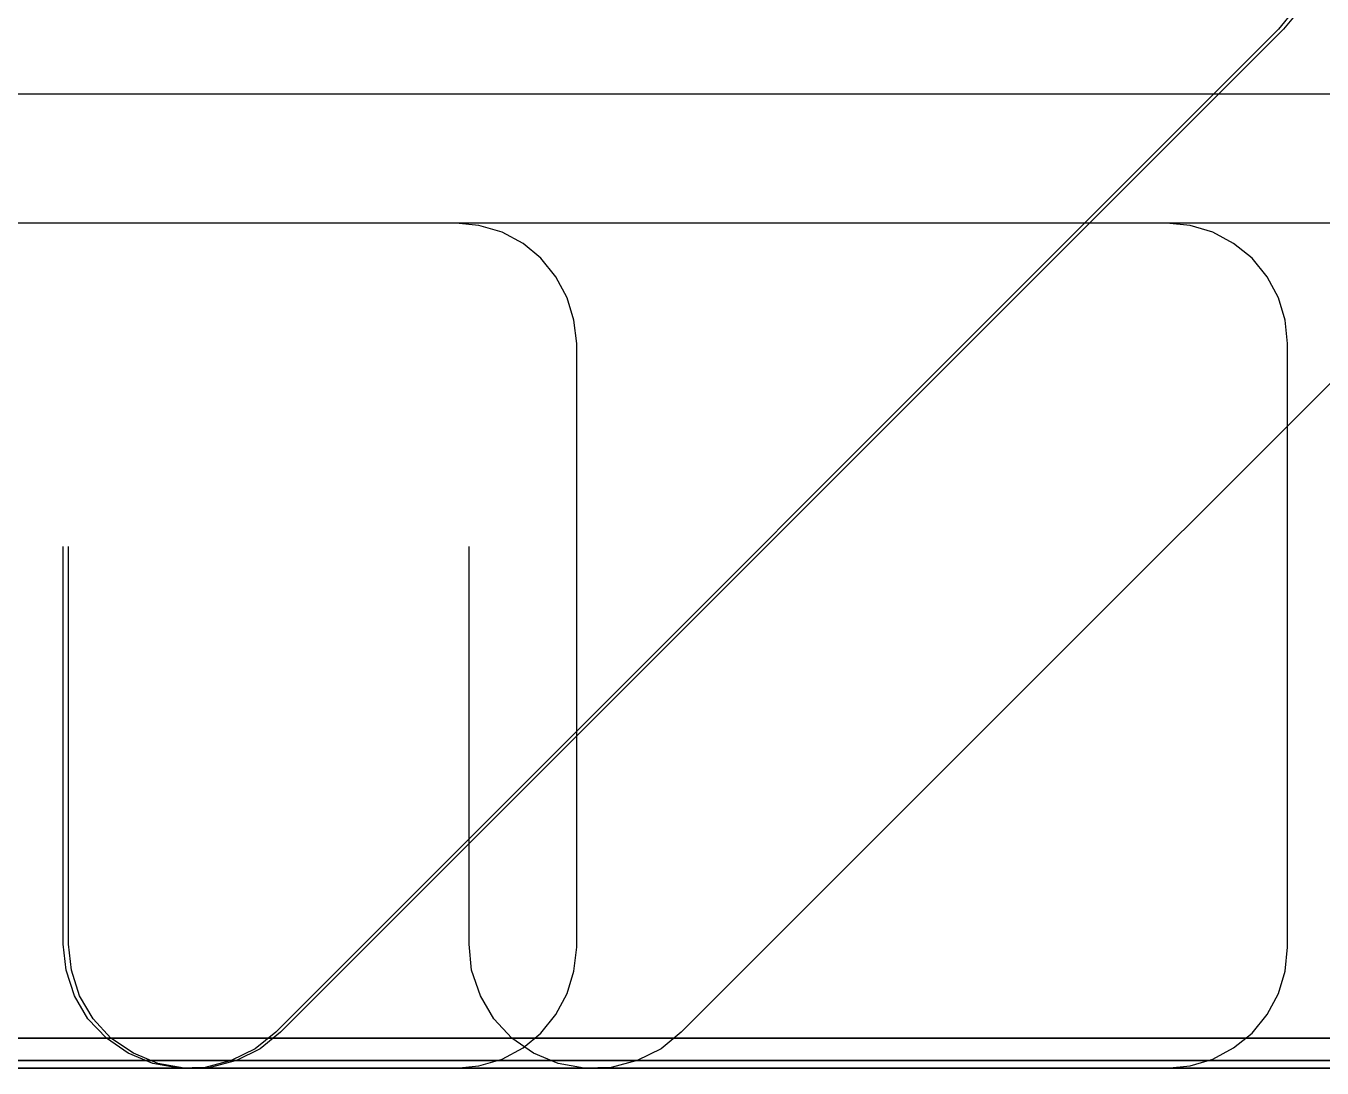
# Model space of a CAD drawing. Header units: metres. Extents: x 4 to 1180, y 34 to 392.
# Drawn here: x 919 to 1092.7, y 34 to 173.6 of the extents above; entities that cross this region are included whole.
import ezdxf

# ---------------------------------------------------------------- set-up
doc = ezdxf.new("R2010")
doc.units = ezdxf.units.M
for name, color, linetype in [('RBAR-T10-L', 2, 'Continuous'), ('RBAR-T16-I', 4, 'Continuous'), ('RBAR-T16-I1', 4, 'Continuous'), ('RBAR-T8-B', 1, 'Continuous'), ('RBAR-T8-B1', 1, 'Continuous'), ('RBAR-T8-D', 1, 'Continuous'), ('RBAR-T8-E', 1, 'Continuous')]:
    doc.layers.add(name, color=color, linetype=linetype)

msp = doc.modelspace()

# ---------------------------------------------------------------- linework, layer by layer
at = {"layer": 'RBAR-T10-L'}
for points in [[(946.3, 35, 268.5), (1160.1, 35, 268.5), (1164, 35, 268.1), (1167.7, 35, 266.9), (1171.2, 35, 265.1), (1174.2, 35, 262.6), (1176.6, 35, 259.6), (1178.5, 35, 256.2), (1179.6, 35, 252.5), (1180, 35, 248.6), (1180, 35, 19.9), (1179.6, 35, 16), (1178.5, 35, 12.3), (1176.6, 35, 8.8), (1174.2, 35, 5.8), (1171.2, 35, 3.4), (1167.7, 35, 1.5), (1164, 35, 0.4), (1160.1, 35, 0), (573.5, 35, 0)], [(573.5, 35, 248.6), (1035.8, 35, 248.6)], [(946.3, 35, 268.5), (1160.1, 35, 268.5), (1164, 35, 268.1), (1167.7, 35, 266.9), (1171.2, 35, 265.1), (1174.2, 35, 262.6), (1176.6, 35, 259.6), (1178.5, 35, 256.2), (1179.6, 35, 252.5), (1180, 35, 248.6), (1180, 35, 19.9), (1179.6, 35, 16), (1178.5, 35, 12.3), (1176.6, 35, 8.8), (1174.2, 35, 5.8), (1171.2, 35, 3.4), (1167.7, 35, 1.5), (1164, 35, 0.4), (1160.1, 35, 0), (573.5, 35, 0)], [(573.5, 35, 248.6), (1035.8, 35, 248.6)]]:
    msp.add_polyline3d(points, dxfattribs=at)
at = {"layer": 'RBAR-T16-I'}
for points in [[(383.6, 38, 0), (1147.8, 38, 0), (1154.1, 38, 0.6), (1160.1, 38, 2.4), (1165.7, 38, 5.4), (1170.6, 38, 9.4), (1174.6, 38, 14.3), (1177.6, 38, 19.9), (1179.4, 38, 25.9), (1180, 38, 32.2), (1180, 38, 152.8), (1179.4, 38, 159.1), (1177.6, 38, 165.2), (1174.6, 38, 170.7), (1170.6, 38, 175.6), (1165.7, 38, 179.6), (1160.1, 38, 182.6), (1154.1, 38, 184.4), (1147.8, 38, 185), (383.6, 38, 185)], [(383.6, 38, 0), (1147.8, 38, 0), (1154.1, 38, 0.6), (1160.1, 38, 2.4), (1165.7, 38, 5.4), (1170.6, 38, 9.4), (1174.6, 38, 14.3), (1177.6, 38, 19.9), (1179.4, 38, 25.9), (1180, 38, 32.2), (1180, 38, 152.8), (1179.4, 38, 159.1), (1177.6, 38, 165.2), (1174.6, 38, 170.7), (1170.6, 38, 175.6), (1165.7, 38, 179.6), (1160.1, 38, 182.6), (1154.1, 38, 184.4), (1147.8, 38, 185), (383.6, 38, 185)], [(383.6, 38, 80.2), (1147.8, 38, 80.2), (1154.1, 38, 80.8), (1160.1, 38, 82.7), (1165.7, 38, 85.6), (1170.6, 38, 89.6), (1174.6, 38, 94.5), (1177.6, 38, 100.1), (1179.4, 38, 106.1), (1180, 38, 112.4), (1180, 38, 233.1), (1179.4, 38, 239.3), (1177.6, 38, 245.4), (1174.6, 38, 250.9), (1170.6, 38, 255.8), (1165.7, 38, 259.8), (1160.1, 38, 262.8), (1154.1, 38, 264.6), (1147.8, 38, 265.2), (383.6, 38, 265.2)]]:
    msp.add_polyline3d(points, dxfattribs=at)
at = {"layer": 'RBAR-T16-I1'}
msp.add_polyline3d([(388.2, 38, 0), (1148, 38, 0), (1154.2, 38.6, 0), (1160.2, 40.4, 0), (1165.8, 43.4, 0), (1170.6, 47.4, 0), (1174.6, 52.2, 0), (1177.6, 57.8, 0), (1179.4, 63.8, 0), (1180, 70, 0), (1180, 299.9, 0), (1179.4, 306.2, 0), (1177.6, 312.2, 0), (1174.6, 317.7, 0), (1170.6, 322.6, 0), (1165.8, 326.5, 0), (1160.2, 329.5, 0), (1154.2, 331.3, 0), (1148, 331.9, 0), (388.2, 331.9, 0)], dxfattribs=at)
msp.add_polyline3d([(388.2, 38, 0), (1148, 38, 0), (1154.2, 38.6, 0), (1160.2, 40.4, 0), (1165.8, 43.4, 0), (1170.6, 47.4, 0), (1174.6, 52.2, 0), (1177.6, 57.8, 0), (1179.4, 63.8, 0), (1180, 70, 0), (1180, 299.9, 0), (1179.4, 306.2, 0), (1177.6, 312.2, 0), (1174.6, 317.7, 0), (1170.6, 322.6, 0), (1165.8, 326.5, 0), (1160.2, 329.5, 0), (1154.2, 331.3, 0), (1148, 331.9, 0), (388.2, 331.9, 0)], dxfattribs=at)
at = {"layer": 'RBAR-T8-B'}
for points in [[(592.4, 34, 0), (976.6, 34, 0), (979.7, 34.3, 0), (982.8, 35.2, 0), (985.6, 36.7, 0), (988, 38.7, 0), (990, 41.2, 0), (991.5, 44, 0), (992.4, 47, 0), (992.8, 50.2, 0), (992.8, 131.1, 0), (992.4, 134.2, 0), (991.5, 137.2, 0), (990, 140, 0), (988, 142.5, 0), (985.6, 144.5, 0), (982.8, 146, 0), (979.7, 146.9, 0), (976.6, 147.2, 0), (592.4, 147.2, 0)], [(687.6, 34, 0), (1071.8, 34, 0), (1075, 34.3, 0), (1078, 35.2, 0), (1080.8, 36.7, 0), (1083.3, 38.7, 0), (1085.3, 41.2, 0), (1086.8, 44, 0), (1087.7, 47, 0), (1088, 50.2, 0), (1088, 131.1, 0), (1087.7, 134.2, 0), (1086.8, 137.2, 0), (1085.3, 140, 0), (1083.3, 142.5, 0), (1080.8, 144.5, 0), (1078, 146, 0), (1075, 146.9, 0), (1071.8, 147.2, 0), (687.6, 147.2, 0)], [(745.6, 34, 0), (1129.8, 34, 0), (1133, 34.3, 0), (1136, 35.2, 0), (1138.8, 36.7, 0), (1141.3, 38.7, 0), (1143.3, 41.2, 0), (1144.8, 44, 0), (1145.7, 47, 0), (1146, 50.2, 0), (1146, 131.1, 0), (1145.7, 134.2, 0), (1144.8, 137.2, 0), (1143.3, 140, 0), (1141.3, 142.5, 0), (1138.8, 144.5, 0), (1136, 146, 0), (1133, 146.9, 0), (1129.8, 147.2, 0), (745.6, 147.2, 0)], [(745.6, 34, 0), (1129.8, 34, 0), (1133, 34.3, 0), (1136, 35.2, 0), (1138.8, 36.7, 0), (1141.3, 38.7, 0), (1143.3, 41.2, 0), (1144.8, 44, 0), (1145.7, 47, 0), (1146, 50.2, 0), (1146, 131.1, 0), (1145.7, 134.2, 0), (1144.8, 137.2, 0), (1143.3, 140, 0), (1141.3, 142.5, 0), (1138.8, 144.5, 0), (1136, 146, 0), (1133, 146.9, 0), (1129.8, 147.2, 0), (745.6, 147.2, 0)], [(745.6, 34, 0), (1129.8, 34, 0), (1133, 34.3, 0), (1136, 35.2, 0), (1138.8, 36.7, 0), (1141.3, 38.7, 0), (1143.3, 41.2, 0), (1144.8, 44, 0), (1145.7, 47, 0), (1146, 50.2, 0), (1146, 131.1, 0), (1145.7, 134.2, 0), (1144.8, 137.2, 0), (1143.3, 140, 0), (1141.3, 142.5, 0), (1138.8, 144.5, 0), (1136, 146, 0), (1133, 146.9, 0), (1129.8, 147.2, 0), (745.6, 147.2, 0)], [(745.6, 34, 0), (1129.8, 34, 0), (1133, 34.3, 0), (1136, 35.2, 0), (1138.8, 36.7, 0), (1141.3, 38.7, 0), (1143.3, 41.2, 0), (1144.8, 44, 0), (1145.7, 47, 0), (1146, 50.2, 0), (1146, 131.1, 0), (1145.7, 134.2, 0), (1144.8, 137.2, 0), (1143.3, 140, 0), (1141.3, 142.5, 0), (1138.8, 144.5, 0), (1136, 146, 0), (1133, 146.9, 0), (1129.8, 147.2, 0), (745.6, 147.2, 0)], [(745.6, 34, 0), (1129.8, 34, 0), (1133, 34.3, 0), (1136, 35.2, 0), (1138.8, 36.7, 0), (1141.3, 38.7, 0), (1143.3, 41.2, 0), (1144.8, 44, 0), (1145.7, 47, 0), (1146, 50.2, 0), (1146, 131.1, 0), (1145.7, 134.2, 0), (1144.8, 137.2, 0), (1143.3, 140, 0), (1141.3, 142.5, 0), (1138.8, 144.5, 0), (1136, 146, 0), (1133, 146.9, 0), (1129.8, 147.2, 0), (745.6, 147.2, 0)]]:
    msp.add_polyline3d(points, dxfattribs=at)
at = {"layer": 'RBAR-T8-B1'}
msp.add_polyline3d([(754.4, 34, 0), (1130.2, 34, 0), (1133.3, 34.3, 0), (1136.2, 35.2, 0), (1139, 36.7, 0), (1141.4, 38.6, 0), (1143.3, 41, 0), (1144.8, 43.8, 0), (1145.7, 46.7, 0), (1146, 49.8, 0), (1146, 148.7, 0), (1145.7, 151.8, 0), (1144.8, 154.8, 0), (1143.3, 157.5, 0), (1141.4, 159.9, 0), (1139, 161.9, 0), (1136.2, 163.3, 0), (1133.3, 164.2, 0), (1130.2, 164.5, 0), (754.4, 164.5, 0)], dxfattribs=at)
msp.add_polyline3d([(754.4, 34, 0), (1130.2, 34, 0), (1133.3, 34.3, 0), (1136.2, 35.2, 0), (1139, 36.7, 0), (1141.4, 38.6, 0), (1143.3, 41, 0), (1144.8, 43.8, 0), (1145.7, 46.7, 0), (1146, 49.8, 0), (1146, 148.7, 0), (1145.7, 151.8, 0), (1144.8, 154.8, 0), (1143.3, 157.5, 0), (1141.4, 159.9, 0), (1139, 161.9, 0), (1136.2, 163.3, 0), (1133.3, 164.2, 0), (1130.2, 164.5, 0), (754.4, 164.5, 0)], dxfattribs=at)
msp.add_polyline3d([(754.4, 34, 0), (1130.2, 34, 0), (1133.3, 34.3, 0), (1136.2, 35.2, 0), (1139, 36.7, 0), (1141.4, 38.6, 0), (1143.3, 41, 0), (1144.8, 43.8, 0), (1145.7, 46.7, 0), (1146, 49.8, 0), (1146, 148.7, 0), (1145.7, 151.8, 0), (1144.8, 154.8, 0), (1143.3, 157.5, 0), (1141.4, 159.9, 0), (1139, 161.9, 0), (1136.2, 163.3, 0), (1133.3, 164.2, 0), (1130.2, 164.5, 0), (754.4, 164.5, 0)], dxfattribs=at)
msp.add_polyline3d([(754.4, 34, 0), (1130.2, 34, 0), (1133.3, 34.3, 0), (1136.2, 35.2, 0), (1139, 36.7, 0), (1141.4, 38.6, 0), (1143.3, 41, 0), (1144.8, 43.8, 0), (1145.7, 46.7, 0), (1146, 49.8, 0), (1146, 148.7, 0), (1145.7, 151.8, 0), (1144.8, 154.8, 0), (1143.3, 157.5, 0), (1141.4, 159.9, 0), (1139, 161.9, 0), (1136.2, 163.3, 0), (1133.3, 164.2, 0), (1130.2, 164.5, 0), (754.4, 164.5, 0)], dxfattribs=at)
msp.add_polyline3d([(754.4, 34, 0), (1130.2, 34, 0), (1133.3, 34.3, 0), (1136.2, 35.2, 0), (1139, 36.7, 0), (1141.4, 38.6, 0), (1143.3, 41, 0), (1144.8, 43.8, 0), (1145.7, 46.7, 0), (1146, 49.8, 0), (1146, 148.7, 0), (1145.7, 151.8, 0), (1144.8, 154.8, 0), (1143.3, 157.5, 0), (1141.4, 159.9, 0), (1139, 161.9, 0), (1136.2, 163.3, 0), (1133.3, 164.2, 0), (1130.2, 164.5, 0), (754.4, 164.5, 0)], dxfattribs=at)
msp.add_polyline3d([(754.4, 34, 0), (1130.2, 34, 0), (1133.3, 34.3, 0), (1136.2, 35.2, 0), (1139, 36.7, 0), (1141.4, 38.6, 0), (1143.3, 41, 0), (1144.8, 43.8, 0), (1145.7, 46.7, 0), (1146, 49.8, 0), (1146, 148.7, 0), (1145.7, 151.8, 0), (1144.8, 154.8, 0), (1143.3, 157.5, 0), (1141.4, 159.9, 0), (1139, 161.9, 0), (1136.2, 163.3, 0), (1133.3, 164.2, 0), (1130.2, 164.5, 0), (754.4, 164.5, 0)], dxfattribs=at)
msp.add_polyline3d([(754.4, 34, 0), (1130.2, 34, 0), (1133.3, 34.3, 0), (1136.2, 35.2, 0), (1139, 36.7, 0), (1141.4, 38.6, 0), (1143.3, 41, 0), (1144.8, 43.8, 0), (1145.7, 46.7, 0), (1146, 49.8, 0), (1146, 148.7, 0), (1145.7, 151.8, 0), (1144.8, 154.8, 0), (1143.3, 157.5, 0), (1141.4, 159.9, 0), (1139, 161.9, 0), (1136.2, 163.3, 0), (1133.3, 164.2, 0), (1130.2, 164.5, 0), (754.4, 164.5, 0)], dxfattribs=at)
msp.add_polyline3d([(754.4, 34, 0), (1130.2, 34, 0), (1133.3, 34.3, 0), (1136.2, 35.2, 0), (1139, 36.7, 0), (1141.4, 38.6, 0), (1143.3, 41, 0), (1144.8, 43.8, 0), (1145.7, 46.7, 0), (1146, 49.8, 0), (1146, 148.7, 0), (1145.7, 151.8, 0), (1144.8, 154.8, 0), (1143.3, 157.5, 0), (1141.4, 159.9, 0), (1139, 161.9, 0), (1136.2, 163.3, 0), (1133.3, 164.2, 0), (1130.2, 164.5, 0), (754.4, 164.5, 0)], dxfattribs=at)
msp.add_polyline3d([(754.4, 34, 0), (1130.2, 34, 0), (1133.3, 34.3, 0), (1136.2, 35.2, 0), (1139, 36.7, 0), (1141.4, 38.6, 0), (1143.3, 41, 0), (1144.8, 43.8, 0), (1145.7, 46.7, 0), (1146, 49.8, 0), (1146, 148.7, 0), (1145.7, 151.8, 0), (1144.8, 154.8, 0), (1143.3, 157.5, 0), (1141.4, 159.9, 0), (1139, 161.9, 0), (1136.2, 163.3, 0), (1133.3, 164.2, 0), (1130.2, 164.5, 0), (754.4, 164.5, 0)], dxfattribs=at)
msp.add_polyline3d([(754.4, 34, 0), (1130.2, 34, 0), (1133.3, 34.3, 0), (1136.2, 35.2, 0), (1139, 36.7, 0), (1141.4, 38.6, 0), (1143.3, 41, 0), (1144.8, 43.8, 0), (1145.7, 46.7, 0), (1146, 49.8, 0), (1146, 148.7, 0), (1145.7, 151.8, 0), (1144.8, 154.8, 0), (1143.3, 157.5, 0), (1141.4, 159.9, 0), (1139, 161.9, 0), (1136.2, 163.3, 0), (1133.3, 164.2, 0), (1130.2, 164.5, 0), (754.4, 164.5, 0)], dxfattribs=at)
msp.add_polyline3d([(754.4, 34, 0), (1130.2, 34, 0), (1133.3, 34.3, 0), (1136.2, 35.2, 0), (1139, 36.7, 0), (1141.4, 38.6, 0), (1143.3, 41, 0), (1144.8, 43.8, 0), (1145.7, 46.7, 0), (1146, 49.8, 0), (1146, 148.7, 0), (1145.7, 151.8, 0), (1144.8, 154.8, 0), (1143.3, 157.5, 0), (1141.4, 159.9, 0), (1139, 161.9, 0), (1136.2, 163.3, 0), (1133.3, 164.2, 0), (1130.2, 164.5, 0), (754.4, 164.5, 0)], dxfattribs=at)
msp.add_polyline3d([(754.4, 34, 0), (1130.2, 34, 0), (1133.3, 34.3, 0), (1136.2, 35.2, 0), (1139, 36.7, 0), (1141.4, 38.6, 0), (1143.3, 41, 0), (1144.8, 43.8, 0), (1145.7, 46.7, 0), (1146, 49.8, 0), (1146, 148.7, 0), (1145.7, 151.8, 0), (1144.8, 154.8, 0), (1143.3, 157.5, 0), (1141.4, 159.9, 0), (1139, 161.9, 0), (1136.2, 163.3, 0), (1133.3, 164.2, 0), (1130.2, 164.5, 0), (754.4, 164.5, 0)], dxfattribs=at)
msp.add_polyline3d([(754.4, 34, 0), (1130.2, 34, 0), (1133.3, 34.3, 0), (1136.2, 35.2, 0), (1139, 36.7, 0), (1141.4, 38.6, 0), (1143.3, 41, 0), (1144.8, 43.8, 0), (1145.7, 46.7, 0), (1146, 49.8, 0), (1146, 148.7, 0), (1145.7, 151.8, 0), (1144.8, 154.8, 0), (1143.3, 157.5, 0), (1141.4, 159.9, 0), (1139, 161.9, 0), (1136.2, 163.3, 0), (1133.3, 164.2, 0), (1130.2, 164.5, 0), (754.4, 164.5, 0)], dxfattribs=at)
msp.add_polyline3d([(754.4, 34, 0), (1130.2, 34, 0), (1133.3, 34.3, 0), (1136.2, 35.2, 0), (1139, 36.7, 0), (1141.4, 38.6, 0), (1143.3, 41, 0), (1144.8, 43.8, 0), (1145.7, 46.7, 0), (1146, 49.8, 0), (1146, 148.7, 0), (1145.7, 151.8, 0), (1144.8, 154.8, 0), (1143.3, 157.5, 0), (1141.4, 159.9, 0), (1139, 161.9, 0), (1136.2, 163.3, 0), (1133.3, 164.2, 0), (1130.2, 164.5, 0), (754.4, 164.5, 0)], dxfattribs=at)
msp.add_polyline3d([(754.4, 34, 0), (1130.2, 34, 0), (1133.3, 34.3, 0), (1136.2, 35.2, 0), (1139, 36.7, 0), (1141.4, 38.6, 0), (1143.3, 41, 0), (1144.8, 43.8, 0), (1145.7, 46.7, 0), (1146, 49.8, 0), (1146, 148.7, 0), (1145.7, 151.8, 0), (1144.8, 154.8, 0), (1143.3, 157.5, 0), (1141.4, 159.9, 0), (1139, 161.9, 0), (1136.2, 163.3, 0), (1133.3, 164.2, 0), (1130.2, 164.5, 0), (754.4, 164.5, 0)], dxfattribs=at)
msp.add_polyline3d([(754.4, 34, 0), (1130.2, 34, 0), (1133.3, 34.3, 0), (1136.2, 35.2, 0), (1139, 36.7, 0), (1141.4, 38.6, 0), (1143.3, 41, 0), (1144.8, 43.8, 0), (1145.7, 46.7, 0), (1146, 49.8, 0), (1146, 148.7, 0), (1145.7, 151.8, 0), (1144.8, 154.8, 0), (1143.3, 157.5, 0), (1141.4, 159.9, 0), (1139, 161.9, 0), (1136.2, 163.3, 0), (1133.3, 164.2, 0), (1130.2, 164.5, 0), (754.4, 164.5, 0)], dxfattribs=at)
msp.add_polyline3d([(754.4, 34, 0), (1130.2, 34, 0), (1133.3, 34.3, 0), (1136.2, 35.2, 0), (1139, 36.7, 0), (1141.4, 38.6, 0), (1143.3, 41, 0), (1144.8, 43.8, 0), (1145.7, 46.7, 0), (1146, 49.8, 0), (1146, 148.7, 0), (1145.7, 151.8, 0), (1144.8, 154.8, 0), (1143.3, 157.5, 0), (1141.4, 159.9, 0), (1139, 161.9, 0), (1136.2, 163.3, 0), (1133.3, 164.2, 0), (1130.2, 164.5, 0), (754.4, 164.5, 0)], dxfattribs=at)
msp.add_polyline3d([(754.4, 34, 0), (1130.2, 34, 0), (1133.3, 34.3, 0), (1136.2, 35.2, 0), (1139, 36.7, 0), (1141.4, 38.6, 0), (1143.3, 41, 0), (1144.8, 43.8, 0), (1145.7, 46.7, 0), (1146, 49.8, 0), (1146, 148.7, 0), (1145.7, 151.8, 0), (1144.8, 154.8, 0), (1143.3, 157.5, 0), (1141.4, 159.9, 0), (1139, 161.9, 0), (1136.2, 163.3, 0), (1133.3, 164.2, 0), (1130.2, 164.5, 0), (754.4, 164.5, 0)], dxfattribs=at)
msp.add_polyline3d([(754.4, 34, 0), (1130.2, 34, 0), (1133.3, 34.3, 0), (1136.2, 35.2, 0), (1139, 36.7, 0), (1141.4, 38.6, 0), (1143.3, 41, 0), (1144.8, 43.8, 0), (1145.7, 46.7, 0), (1146, 49.8, 0), (1146, 148.7, 0), (1145.7, 151.8, 0), (1144.8, 154.8, 0), (1143.3, 157.5, 0), (1141.4, 159.9, 0), (1139, 161.9, 0), (1136.2, 163.3, 0), (1133.3, 164.2, 0), (1130.2, 164.5, 0), (754.4, 164.5, 0)], dxfattribs=at)
msp.add_polyline3d([(754.4, 34, 0), (1130.2, 34, 0), (1133.3, 34.3, 0), (1136.2, 35.2, 0), (1139, 36.7, 0), (1141.4, 38.6, 0), (1143.3, 41, 0), (1144.8, 43.8, 0), (1145.7, 46.7, 0), (1146, 49.8, 0), (1146, 148.7, 0), (1145.7, 151.8, 0), (1144.8, 154.8, 0), (1143.3, 157.5, 0), (1141.4, 159.9, 0), (1139, 161.9, 0), (1136.2, 163.3, 0), (1133.3, 164.2, 0), (1130.2, 164.5, 0), (754.4, 164.5, 0)], dxfattribs=at)
msp.add_polyline3d([(754.4, 34, 0), (1130.2, 34, 0), (1133.3, 34.3, 0), (1136.2, 35.2, 0), (1139, 36.7, 0), (1141.4, 38.6, 0), (1143.3, 41, 0), (1144.8, 43.8, 0), (1145.7, 46.7, 0), (1146, 49.8, 0), (1146, 148.7, 0), (1145.7, 151.8, 0), (1144.8, 154.8, 0), (1143.3, 157.5, 0), (1141.4, 159.9, 0), (1139, 161.9, 0), (1136.2, 163.3, 0), (1133.3, 164.2, 0), (1130.2, 164.5, 0), (754.4, 164.5, 0)], dxfattribs=at)
msp.add_polyline3d([(754.4, 34, 0), (1130.2, 34, 0), (1133.3, 34.3, 0), (1136.2, 35.2, 0), (1139, 36.7, 0), (1141.4, 38.6, 0), (1143.3, 41, 0), (1144.8, 43.8, 0), (1145.7, 46.7, 0), (1146, 49.8, 0), (1146, 148.7, 0), (1145.7, 151.8, 0), (1144.8, 154.8, 0), (1143.3, 157.5, 0), (1141.4, 159.9, 0), (1139, 161.9, 0), (1136.2, 163.3, 0), (1133.3, 164.2, 0), (1130.2, 164.5, 0), (754.4, 164.5, 0)], dxfattribs=at)
msp.add_polyline3d([(754.4, 34, 0), (1130.2, 34, 0), (1133.3, 34.3, 0), (1136.2, 35.2, 0), (1139, 36.7, 0), (1141.4, 38.6, 0), (1143.3, 41, 0), (1144.8, 43.8, 0), (1145.7, 46.7, 0), (1146, 49.8, 0), (1146, 148.7, 0), (1145.7, 151.8, 0), (1144.8, 154.8, 0), (1143.3, 157.5, 0), (1141.4, 159.9, 0), (1139, 161.9, 0), (1136.2, 163.3, 0), (1133.3, 164.2, 0), (1130.2, 164.5, 0), (754.4, 164.5, 0)], dxfattribs=at)
msp.add_polyline3d([(754.4, 34, 0), (1130.2, 34, 0), (1133.3, 34.3, 0), (1136.2, 35.2, 0), (1139, 36.7, 0), (1141.4, 38.6, 0), (1143.3, 41, 0), (1144.8, 43.8, 0), (1145.7, 46.7, 0), (1146, 49.8, 0), (1146, 148.7, 0), (1145.7, 151.8, 0), (1144.8, 154.8, 0), (1143.3, 157.5, 0), (1141.4, 159.9, 0), (1139, 161.9, 0), (1136.2, 163.3, 0), (1133.3, 164.2, 0), (1130.2, 164.5, 0), (754.4, 164.5, 0)], dxfattribs=at)
msp.add_polyline3d([(754.4, 34, 0), (1130.2, 34, 0), (1133.3, 34.3, 0), (1136.2, 35.2, 0), (1139, 36.7, 0), (1141.4, 38.6, 0), (1143.3, 41, 0), (1144.8, 43.8, 0), (1145.7, 46.7, 0), (1146, 49.8, 0), (1146, 148.7, 0), (1145.7, 151.8, 0), (1144.8, 154.8, 0), (1143.3, 157.5, 0), (1141.4, 159.9, 0), (1139, 161.9, 0), (1136.2, 163.3, 0), (1133.3, 164.2, 0), (1130.2, 164.5, 0), (754.4, 164.5, 0)], dxfattribs=at)
msp.add_polyline3d([(754.4, 34, 0), (1130.2, 34, 0), (1133.3, 34.3, 0), (1136.2, 35.2, 0), (1139, 36.7, 0), (1141.4, 38.6, 0), (1143.3, 41, 0), (1144.8, 43.8, 0), (1145.7, 46.7, 0), (1146, 49.8, 0), (1146, 148.7, 0), (1145.7, 151.8, 0), (1144.8, 154.8, 0), (1143.3, 157.5, 0), (1141.4, 159.9, 0), (1139, 161.9, 0), (1136.2, 163.3, 0), (1133.3, 164.2, 0), (1130.2, 164.5, 0), (754.4, 164.5, 0)], dxfattribs=at)
msp.add_polyline3d([(754.4, 34, 0), (1130.2, 34, 0), (1133.3, 34.3, 0), (1136.2, 35.2, 0), (1139, 36.7, 0), (1141.4, 38.6, 0), (1143.3, 41, 0), (1144.8, 43.8, 0), (1145.7, 46.7, 0), (1146, 49.8, 0), (1146, 148.7, 0), (1145.7, 151.8, 0), (1144.8, 154.8, 0), (1143.3, 157.5, 0), (1141.4, 159.9, 0), (1139, 161.9, 0), (1136.2, 163.3, 0), (1133.3, 164.2, 0), (1130.2, 164.5, 0), (754.4, 164.5, 0)], dxfattribs=at)
msp.add_polyline3d([(754.4, 34, 0), (1130.2, 34, 0), (1133.3, 34.3, 0), (1136.2, 35.2, 0), (1139, 36.7, 0), (1141.4, 38.6, 0), (1143.3, 41, 0), (1144.8, 43.8, 0), (1145.7, 46.7, 0), (1146, 49.8, 0), (1146, 148.7, 0), (1145.7, 151.8, 0), (1144.8, 154.8, 0), (1143.3, 157.5, 0), (1141.4, 159.9, 0), (1139, 161.9, 0), (1136.2, 163.3, 0), (1133.3, 164.2, 0), (1130.2, 164.5, 0), (754.4, 164.5, 0)], dxfattribs=at)
msp.add_polyline3d([(754.4, 34, 0), (1130.2, 34, 0), (1133.3, 34.3, 0), (1136.2, 35.2, 0), (1139, 36.7, 0), (1141.4, 38.6, 0), (1143.3, 41, 0), (1144.8, 43.8, 0), (1145.7, 46.7, 0), (1146, 49.8, 0), (1146, 148.7, 0), (1145.7, 151.8, 0), (1144.8, 154.8, 0), (1143.3, 157.5, 0), (1141.4, 159.9, 0), (1139, 161.9, 0), (1136.2, 163.3, 0), (1133.3, 164.2, 0), (1130.2, 164.5, 0), (754.4, 164.5, 0)], dxfattribs=at)
msp.add_polyline3d([(754.4, 34, 0), (1130.2, 34, 0), (1133.3, 34.3, 0), (1136.2, 35.2, 0), (1139, 36.7, 0), (1141.4, 38.6, 0), (1143.3, 41, 0), (1144.8, 43.8, 0), (1145.7, 46.7, 0), (1146, 49.8, 0), (1146, 148.7, 0), (1145.7, 151.8, 0), (1144.8, 154.8, 0), (1143.3, 157.5, 0), (1141.4, 159.9, 0), (1139, 161.9, 0), (1136.2, 163.3, 0), (1133.3, 164.2, 0), (1130.2, 164.5, 0), (754.4, 164.5, 0)], dxfattribs=at)
msp.add_polyline3d([(754.4, 34, 0), (1130.2, 34, 0), (1133.3, 34.3, 0), (1136.2, 35.2, 0), (1139, 36.7, 0), (1141.4, 38.6, 0), (1143.3, 41, 0), (1144.8, 43.8, 0), (1145.7, 46.7, 0), (1146, 49.8, 0), (1146, 148.7, 0), (1145.7, 151.8, 0), (1144.8, 154.8, 0), (1143.3, 157.5, 0), (1141.4, 159.9, 0), (1139, 161.9, 0), (1136.2, 163.3, 0), (1133.3, 164.2, 0), (1130.2, 164.5, 0), (754.4, 164.5, 0)], dxfattribs=at)
msp.add_polyline3d([(754.4, 34, 0), (1130.2, 34, 0), (1133.3, 34.3, 0), (1136.2, 35.2, 0), (1139, 36.7, 0), (1141.4, 38.6, 0), (1143.3, 41, 0), (1144.8, 43.8, 0), (1145.7, 46.7, 0), (1146, 49.8, 0), (1146, 148.7, 0), (1145.7, 151.8, 0), (1144.8, 154.8, 0), (1143.3, 157.5, 0), (1141.4, 159.9, 0), (1139, 161.9, 0), (1136.2, 163.3, 0), (1133.3, 164.2, 0), (1130.2, 164.5, 0), (754.4, 164.5, 0)], dxfattribs=at)
msp.add_polyline3d([(754.4, 34, 0), (1130.2, 34, 0), (1133.3, 34.3, 0), (1136.2, 35.2, 0), (1139, 36.7, 0), (1141.4, 38.6, 0), (1143.3, 41, 0), (1144.8, 43.8, 0), (1145.7, 46.7, 0), (1146, 49.8, 0), (1146, 148.7, 0), (1145.7, 151.8, 0), (1144.8, 154.8, 0), (1143.3, 157.5, 0), (1141.4, 159.9, 0), (1139, 161.9, 0), (1136.2, 163.3, 0), (1133.3, 164.2, 0), (1130.2, 164.5, 0), (754.4, 164.5, 0)], dxfattribs=at)
msp.add_polyline3d([(754.4, 34, 0), (1130.2, 34, 0), (1133.3, 34.3, 0), (1136.2, 35.2, 0), (1139, 36.7, 0), (1141.4, 38.6, 0), (1143.3, 41, 0), (1144.8, 43.8, 0), (1145.7, 46.7, 0), (1146, 49.8, 0), (1146, 148.7, 0), (1145.7, 151.8, 0), (1144.8, 154.8, 0), (1143.3, 157.5, 0), (1141.4, 159.9, 0), (1139, 161.9, 0), (1136.2, 163.3, 0), (1133.3, 164.2, 0), (1130.2, 164.5, 0), (754.4, 164.5, 0)], dxfattribs=at)
at = {"layer": 'RBAR-T8-D'}
for points in [[(827.9, 240.8, 0), (1130.4, 240.8, 0), (1133.4, 240.5, 0), (1136.4, 239.7, 0), (1139.1, 238.2, 0), (1141.4, 236.3, 0), (1143.4, 233.9, 0), (1144.8, 231.2, 0), (1145.7, 228.3, 0), (1146, 225.2, 0), (1146, 49.6, 0), (1145.7, 46.6, 0), (1144.8, 43.6, 0), (1143.4, 40.9, 0), (1141.4, 38.6, 0), (1139.1, 36.6, 0), (1136.4, 35.2, 0), (1133.4, 34.3, 0), (1130.4, 34, 0), (847.4, 34, 0)], [(827.9, 240.8, 0), (1130.4, 240.8, 0), (1133.4, 240.5, 0), (1136.4, 239.7, 0), (1139.1, 238.2, 0), (1141.4, 236.3, 0), (1143.4, 233.9, 0), (1144.8, 231.2, 0), (1145.7, 228.3, 0), (1146, 225.2, 0), (1146, 49.6, 0), (1145.7, 46.6, 0), (1144.8, 43.6, 0), (1143.4, 40.9, 0), (1141.4, 38.6, 0), (1139.1, 36.6, 0), (1136.4, 35.2, 0), (1133.4, 34.3, 0), (1130.4, 34, 0), (847.4, 34, 0)], [(827.9, 240.8, 0), (1130.4, 240.8, 0), (1133.4, 240.5, 0), (1136.4, 239.7, 0), (1139.1, 238.2, 0), (1141.4, 236.3, 0), (1143.4, 233.9, 0), (1144.8, 231.2, 0), (1145.7, 228.3, 0), (1146, 225.2, 0), (1146, 49.6, 0), (1145.7, 46.6, 0), (1144.8, 43.6, 0), (1143.4, 40.9, 0), (1141.4, 38.6, 0), (1139.1, 36.6, 0), (1136.4, 35.2, 0), (1133.4, 34.3, 0), (1130.4, 34, 0), (847.4, 34, 0)], [(827.9, 240.8, 0), (1130.4, 240.8, 0), (1133.4, 240.5, 0), (1136.4, 239.7, 0), (1139.1, 238.2, 0), (1141.4, 236.3, 0), (1143.4, 233.9, 0), (1144.8, 231.2, 0), (1145.7, 228.3, 0), (1146, 225.2, 0), (1146, 49.6, 0), (1145.7, 46.6, 0), (1144.8, 43.6, 0), (1143.4, 40.9, 0), (1141.4, 38.6, 0), (1139.1, 36.6, 0), (1136.4, 35.2, 0), (1133.4, 34.3, 0), (1130.4, 34, 0), (847.4, 34, 0)], [(827.9, 240.8, 0), (1130.4, 240.8, 0), (1133.4, 240.5, 0), (1136.4, 239.7, 0), (1139.1, 238.2, 0), (1141.4, 236.3, 0), (1143.4, 233.9, 0), (1144.8, 231.2, 0), (1145.7, 228.3, 0), (1146, 225.2, 0), (1146, 49.6, 0), (1145.7, 46.6, 0), (1144.8, 43.6, 0), (1143.4, 40.9, 0), (1141.4, 38.6, 0), (1139.1, 36.6, 0), (1136.4, 35.2, 0), (1133.4, 34.3, 0), (1130.4, 34, 0), (847.4, 34, 0)], [(861.9, 240.8, 0), (1164.4, 240.8, 0), (1167.4, 240.5, 0), (1170.4, 239.7, 0), (1173.1, 238.2, 0), (1175.4, 236.3, 0), (1177.4, 233.9, 0), (1178.8, 231.2, 0), (1179.7, 228.3, 0), (1180, 225.2, 0), (1180, 49.6, 0), (1179.7, 46.6, 0), (1178.8, 43.6, 0), (1177.4, 40.9, 0), (1175.4, 38.6, 0), (1173.1, 36.6, 0), (1170.4, 35.2, 0), (1167.4, 34.3, 0), (1164.4, 34, 0), (881.4, 34, 0)], [(861.9, 240.8, 0), (1164.4, 240.8, 0), (1167.4, 240.5, 0), (1170.4, 239.7, 0), (1173.1, 238.2, 0), (1175.4, 236.3, 0), (1177.4, 233.9, 0), (1178.8, 231.2, 0), (1179.7, 228.3, 0), (1180, 225.2, 0), (1180, 49.6, 0), (1179.7, 46.6, 0), (1178.8, 43.6, 0), (1177.4, 40.9, 0), (1175.4, 38.6, 0), (1173.1, 36.6, 0), (1170.4, 35.2, 0), (1167.4, 34.3, 0), (1164.4, 34, 0), (881.4, 34, 0)], [(861.9, 240.8, 0), (1164.4, 240.8, 0), (1167.4, 240.5, 0), (1170.4, 239.7, 0), (1173.1, 238.2, 0), (1175.4, 236.3, 0), (1177.4, 233.9, 0), (1178.8, 231.2, 0), (1179.7, 228.3, 0), (1180, 225.2, 0), (1180, 49.6, 0), (1179.7, 46.6, 0), (1178.8, 43.6, 0), (1177.4, 40.9, 0), (1175.4, 38.6, 0), (1173.1, 36.6, 0), (1170.4, 35.2, 0), (1167.4, 34.3, 0), (1164.4, 34, 0), (881.4, 34, 0)], [(861.9, 240.8, 0), (1164.4, 240.8, 0), (1167.4, 240.5, 0), (1170.4, 239.7, 0), (1173.1, 238.2, 0), (1175.4, 236.3, 0), (1177.4, 233.9, 0), (1178.8, 231.2, 0), (1179.7, 228.3, 0), (1180, 225.2, 0), (1180, 49.6, 0), (1179.7, 46.6, 0), (1178.8, 43.6, 0), (1177.4, 40.9, 0), (1175.4, 38.6, 0), (1173.1, 36.6, 0), (1170.4, 35.2, 0), (1167.4, 34.3, 0), (1164.4, 34, 0), (881.4, 34, 0)], [(861.9, 240.8, 0), (1164.4, 240.8, 0), (1167.4, 240.5, 0), (1170.4, 239.7, 0), (1173.1, 238.2, 0), (1175.4, 236.3, 0), (1177.4, 233.9, 0), (1178.8, 231.2, 0), (1179.7, 228.3, 0), (1180, 225.2, 0), (1180, 49.6, 0), (1179.7, 46.6, 0), (1178.8, 43.6, 0), (1177.4, 40.9, 0), (1175.4, 38.6, 0), (1173.1, 36.6, 0), (1170.4, 35.2, 0), (1167.4, 34.3, 0), (1164.4, 34, 0), (881.4, 34, 0)], [(861.9, 240.8, 0), (1164.4, 240.8, 0), (1167.4, 240.5, 0), (1170.4, 239.7, 0), (1173.1, 238.2, 0), (1175.4, 236.3, 0), (1177.4, 233.9, 0), (1178.8, 231.2, 0), (1179.7, 228.3, 0), (1180, 225.2, 0), (1180, 49.6, 0), (1179.7, 46.6, 0), (1178.8, 43.6, 0), (1177.4, 40.9, 0), (1175.4, 38.6, 0), (1173.1, 36.6, 0), (1170.4, 35.2, 0), (1167.4, 34.3, 0), (1164.4, 34, 0), (881.4, 34, 0)], [(861.9, 240.8, 0), (1164.4, 240.8, 0), (1167.4, 240.5, 0), (1170.4, 239.7, 0), (1173.1, 238.2, 0), (1175.4, 236.3, 0), (1177.4, 233.9, 0), (1178.8, 231.2, 0), (1179.7, 228.3, 0), (1180, 225.2, 0), (1180, 49.6, 0), (1179.7, 46.6, 0), (1178.8, 43.6, 0), (1177.4, 40.9, 0), (1175.4, 38.6, 0), (1173.1, 36.6, 0), (1170.4, 35.2, 0), (1167.4, 34.3, 0), (1164.4, 34, 0), (881.4, 34, 0)], [(861.9, 240.8, 0), (1164.4, 240.8, 0), (1167.4, 240.5, 0), (1170.4, 239.7, 0), (1173.1, 238.2, 0), (1175.4, 236.3, 0), (1177.4, 233.9, 0), (1178.8, 231.2, 0), (1179.7, 228.3, 0), (1180, 225.2, 0), (1180, 49.6, 0), (1179.7, 46.6, 0), (1178.8, 43.6, 0), (1177.4, 40.9, 0), (1175.4, 38.6, 0), (1173.1, 36.6, 0), (1170.4, 35.2, 0), (1167.4, 34.3, 0), (1164.4, 34, 0), (881.4, 34, 0)], [(861.9, 240.8, 0), (1164.4, 240.8, 0), (1167.4, 240.5, 0), (1170.4, 239.7, 0), (1173.1, 238.2, 0), (1175.4, 236.3, 0), (1177.4, 233.9, 0), (1178.8, 231.2, 0), (1179.7, 228.3, 0), (1180, 225.2, 0), (1180, 49.6, 0), (1179.7, 46.6, 0), (1178.8, 43.6, 0), (1177.4, 40.9, 0), (1175.4, 38.6, 0), (1173.1, 36.6, 0), (1170.4, 35.2, 0), (1167.4, 34.3, 0), (1164.4, 34, 0), (881.4, 34, 0)], [(861.9, 240.8, 0), (1164.4, 240.8, 0), (1167.4, 240.5, 0), (1170.4, 239.7, 0), (1173.1, 238.2, 0), (1175.4, 236.3, 0), (1177.4, 233.9, 0), (1178.8, 231.2, 0), (1179.7, 228.3, 0), (1180, 225.2, 0), (1180, 49.6, 0), (1179.7, 46.6, 0), (1178.8, 43.6, 0), (1177.4, 40.9, 0), (1175.4, 38.6, 0), (1173.1, 36.6, 0), (1170.4, 35.2, 0), (1167.4, 34.3, 0), (1164.4, 34, 0), (881.4, 34, 0)], [(861.9, 240.8, 0), (1164.4, 240.8, 0), (1167.4, 240.5, 0), (1170.4, 239.7, 0), (1173.1, 238.2, 0), (1175.4, 236.3, 0), (1177.4, 233.9, 0), (1178.8, 231.2, 0), (1179.7, 228.3, 0), (1180, 225.2, 0), (1180, 49.6, 0), (1179.7, 46.6, 0), (1178.8, 43.6, 0), (1177.4, 40.9, 0), (1175.4, 38.6, 0), (1173.1, 36.6, 0), (1170.4, 35.2, 0), (1167.4, 34.3, 0), (1164.4, 34, 0), (881.4, 34, 0)], [(861.9, 240.8, 0), (1164.4, 240.8, 0), (1167.4, 240.5, 0), (1170.4, 239.7, 0), (1173.1, 238.2, 0), (1175.4, 236.3, 0), (1177.4, 233.9, 0), (1178.8, 231.2, 0), (1179.7, 228.3, 0), (1180, 225.2, 0), (1180, 49.6, 0), (1179.7, 46.6, 0), (1178.8, 43.6, 0), (1177.4, 40.9, 0), (1175.4, 38.6, 0), (1173.1, 36.6, 0), (1170.4, 35.2, 0), (1167.4, 34.3, 0), (1164.4, 34, 0), (881.4, 34, 0)], [(861.9, 240.8, 0), (1164.4, 240.8, 0), (1167.4, 240.5, 0), (1170.4, 239.7, 0), (1173.1, 238.2, 0), (1175.4, 236.3, 0), (1177.4, 233.9, 0), (1178.8, 231.2, 0), (1179.7, 228.3, 0), (1180, 225.2, 0), (1180, 49.6, 0), (1179.7, 46.6, 0), (1178.8, 43.6, 0), (1177.4, 40.9, 0), (1175.4, 38.6, 0), (1173.1, 36.6, 0), (1170.4, 35.2, 0), (1167.4, 34.3, 0), (1164.4, 34, 0), (881.4, 34, 0)], [(861.9, 240.8, 0), (1164.4, 240.8, 0), (1167.4, 240.5, 0), (1170.4, 239.7, 0), (1173.1, 238.2, 0), (1175.4, 236.3, 0), (1177.4, 233.9, 0), (1178.8, 231.2, 0), (1179.7, 228.3, 0), (1180, 225.2, 0), (1180, 49.6, 0), (1179.7, 46.6, 0), (1178.8, 43.6, 0), (1177.4, 40.9, 0), (1175.4, 38.6, 0), (1173.1, 36.6, 0), (1170.4, 35.2, 0), (1167.4, 34.3, 0), (1164.4, 34, 0), (881.4, 34, 0)], [(861.9, 240.8, 0), (1164.4, 240.8, 0), (1167.4, 240.5, 0), (1170.4, 239.7, 0), (1173.1, 238.2, 0), (1175.4, 236.3, 0), (1177.4, 233.9, 0), (1178.8, 231.2, 0), (1179.7, 228.3, 0), (1180, 225.2, 0), (1180, 49.6, 0), (1179.7, 46.6, 0), (1178.8, 43.6, 0), (1177.4, 40.9, 0), (1175.4, 38.6, 0), (1173.1, 36.6, 0), (1170.4, 35.2, 0), (1167.4, 34.3, 0), (1164.4, 34, 0), (881.4, 34, 0)], [(861.9, 240.8, 0), (1164.4, 240.8, 0), (1167.4, 240.5, 0), (1170.4, 239.7, 0), (1173.1, 238.2, 0), (1175.4, 236.3, 0), (1177.4, 233.9, 0), (1178.8, 231.2, 0), (1179.7, 228.3, 0), (1180, 225.2, 0), (1180, 49.6, 0), (1179.7, 46.6, 0), (1178.8, 43.6, 0), (1177.4, 40.9, 0), (1175.4, 38.6, 0), (1173.1, 36.6, 0), (1170.4, 35.2, 0), (1167.4, 34.3, 0), (1164.4, 34, 0), (881.4, 34, 0)], [(861.9, 240.8, 0), (1164.4, 240.8, 0), (1167.4, 240.5, 0), (1170.4, 239.7, 0), (1173.1, 238.2, 0), (1175.4, 236.3, 0), (1177.4, 233.9, 0), (1178.8, 231.2, 0), (1179.7, 228.3, 0), (1180, 225.2, 0), (1180, 49.6, 0), (1179.7, 46.6, 0), (1178.8, 43.6, 0), (1177.4, 40.9, 0), (1175.4, 38.6, 0), (1173.1, 36.6, 0), (1170.4, 35.2, 0), (1167.4, 34.3, 0), (1164.4, 34, 0), (881.4, 34, 0)], [(861.9, 240.8, 0), (1164.4, 240.8, 0), (1167.4, 240.5, 0), (1170.4, 239.7, 0), (1173.1, 238.2, 0), (1175.4, 236.3, 0), (1177.4, 233.9, 0), (1178.8, 231.2, 0), (1179.7, 228.3, 0), (1180, 225.2, 0), (1180, 49.6, 0), (1179.7, 46.6, 0), (1178.8, 43.6, 0), (1177.4, 40.9, 0), (1175.4, 38.6, 0), (1173.1, 36.6, 0), (1170.4, 35.2, 0), (1167.4, 34.3, 0), (1164.4, 34, 0), (881.4, 34, 0)]]:
    msp.add_polyline3d(points, dxfattribs=at)
at = {"layer": 'RBAR-T8-E'}
for points in [[(1089, 175.9, 0), (1086.8, 173.2, 0), (952.5, 38.8, 0), (949.7, 36.6, 0), (946.5, 35, 0), (943, 34.1, 0), (939.5, 34, 0), (936, 34.6, 0), (932.7, 36, 0), (929.8, 38, 0), (927.3, 40.6, 0), (925.5, 43.7, 0), (924.4, 47.1, 0), (924, 50.6, 0), (924, 103.9, 0)], [(1089, 175.9, 0), (1086.8, 173.2, 0), (952.5, 38.8, 0), (949.7, 36.6, 0), (946.5, 35, 0), (943, 34.1, 0), (939.5, 34, 0), (936, 34.6, 0), (932.7, 36, 0), (929.8, 38, 0), (927.3, 40.6, 0), (925.5, 43.7, 0), (924.4, 47.1, 0), (924, 50.6, 0), (924, 103.9, 0)], [(1089, 175.9, 0), (1086.8, 173.2, 0), (952.5, 38.8, 0), (949.7, 36.6, 0), (946.5, 35, 0), (943, 34.1, 0), (939.5, 34, 0), (936, 34.6, 0), (932.7, 36, 0), (929.8, 38, 0), (927.3, 40.6, 0), (925.5, 43.7, 0), (924.4, 47.1, 0), (924, 50.6, 0), (924, 103.9, 0)], [(1089, 175.9, 0), (1086.8, 173.2, 0), (952.5, 38.8, 0), (949.7, 36.6, 0), (946.5, 35, 0), (943, 34.1, 0), (939.5, 34, 0), (936, 34.6, 0), (932.7, 36, 0), (929.8, 38, 0), (927.3, 40.6, 0), (925.5, 43.7, 0), (924.4, 47.1, 0), (924, 50.6, 0), (924, 103.9, 0)], [(1089, 175.9, 0), (1086.8, 173.2, 0), (952.5, 38.8, 0), (949.7, 36.6, 0), (946.5, 35, 0), (943, 34.1, 0), (939.5, 34, 0), (936, 34.6, 0), (932.7, 36, 0), (929.8, 38, 0), (927.3, 40.6, 0), (925.5, 43.7, 0), (924.4, 47.1, 0), (924, 50.6, 0), (924, 103.9, 0)], [(1089, 175.9, 0), (1086.8, 173.2, 0), (952.5, 38.8, 0), (949.7, 36.6, 0), (946.5, 35, 0), (943, 34.1, 0), (939.5, 34, 0), (936, 34.6, 0), (932.7, 36, 0), (929.8, 38, 0), (927.3, 40.6, 0), (925.5, 43.7, 0), (924.4, 47.1, 0), (924, 50.6, 0), (924, 103.9, 0)], [(1089, 175.9, 0), (1086.8, 173.2, 0), (952.5, 38.8, 0), (949.7, 36.6, 0), (946.5, 35, 0), (943, 34.1, 0), (939.5, 34, 0), (936, 34.6, 0), (932.7, 36, 0), (929.8, 38, 0), (927.3, 40.6, 0), (925.5, 43.7, 0), (924.4, 47.1, 0), (924, 50.6, 0), (924, 103.9, 0)], [(1089, 175.9, 0), (1086.8, 173.2, 0), (952.5, 38.8, 0), (949.7, 36.6, 0), (946.5, 35, 0), (943, 34.1, 0), (939.5, 34, 0), (936, 34.6, 0), (932.7, 36, 0), (929.8, 38, 0), (927.3, 40.6, 0), (925.5, 43.7, 0), (924.4, 47.1, 0), (924, 50.6, 0), (924, 103.9, 0)], [(1089, 175.9, 0), (1086.8, 173.2, 0), (952.5, 38.8, 0), (949.7, 36.6, 0), (946.5, 35, 0), (943, 34.1, 0), (939.5, 34, 0), (936, 34.6, 0), (932.7, 36, 0), (929.8, 38, 0), (927.3, 40.6, 0), (925.5, 43.7, 0), (924.4, 47.1, 0), (924, 50.6, 0), (924, 103.9, 0)], [(1089, 175.9, 0), (1086.8, 173.2, 0), (952.5, 38.8, 0), (949.7, 36.6, 0), (946.5, 35, 0), (943, 34.1, 0), (939.5, 34, 0), (936, 34.6, 0), (932.7, 36, 0), (929.8, 38, 0), (927.3, 40.6, 0), (925.5, 43.7, 0), (924.4, 47.1, 0), (924, 50.6, 0), (924, 103.9, 0)], [(1089, 175.9, 0), (1086.8, 173.2, 0), (952.5, 38.8, 0), (949.7, 36.6, 0), (946.5, 35, 0), (943, 34.1, 0), (939.5, 34, 0), (936, 34.6, 0), (932.7, 36, 0), (929.8, 38, 0), (927.3, 40.6, 0), (925.5, 43.7, 0), (924.4, 47.1, 0), (924, 50.6, 0), (924, 103.9, 0)], [(1089, 175.9, 0), (1086.8, 173.2, 0), (952.5, 38.8, 0), (949.7, 36.6, 0), (946.5, 35, 0), (943, 34.1, 0), (939.5, 34, 0), (936, 34.6, 0), (932.7, 36, 0), (929.8, 38, 0), (927.3, 40.6, 0), (925.5, 43.7, 0), (924.4, 47.1, 0), (924, 50.6, 0), (924, 103.9, 0)], [(1089, 175.9, 0), (1086.8, 173.2, 0), (952.5, 38.8, 0), (949.7, 36.6, 0), (946.5, 35, 0), (943, 34.1, 0), (939.5, 34, 0), (936, 34.6, 0), (932.7, 36, 0), (929.8, 38, 0), (927.3, 40.6, 0), (925.5, 43.7, 0), (924.4, 47.1, 0), (924, 50.6, 0), (924, 103.9, 0)], [(1089, 175.9, 0), (1086.8, 173.2, 0), (952.5, 38.8, 0), (949.7, 36.6, 0), (946.5, 35, 0), (943, 34.1, 0), (939.5, 34, 0), (936, 34.6, 0), (932.7, 36, 0), (929.8, 38, 0), (927.3, 40.6, 0), (925.5, 43.7, 0), (924.4, 47.1, 0), (924, 50.6, 0), (924, 103.9, 0)], [(1089.7, 175.9, 0), (1087.5, 173.2, 0), (953.1, 38.8, 0), (950.4, 36.6, 0), (947.2, 35, 0), (943.7, 34.1, 0), (940.2, 34, 0), (936.7, 34.6, 0), (933.4, 36, 0), (930.4, 38, 0), (928, 40.6, 0), (926.2, 43.7, 0), (925.1, 47.1, 0), (924.7, 50.6, 0), (924.7, 103.9, 0)], [(1089.7, 175.9, 0), (1087.5, 173.2, 0), (953.1, 38.8, 0), (950.4, 36.6, 0), (947.2, 35, 0), (943.7, 34.1, 0), (940.2, 34, 0), (936.7, 34.6, 0), (933.4, 36, 0), (930.4, 38, 0), (928, 40.6, 0), (926.2, 43.7, 0), (925.1, 47.1, 0), (924.7, 50.6, 0), (924.7, 103.9, 0)], [(1089.7, 175.9, 0), (1087.5, 173.2, 0), (953.1, 38.8, 0), (950.4, 36.6, 0), (947.2, 35, 0), (943.7, 34.1, 0), (940.2, 34, 0), (936.7, 34.6, 0), (933.4, 36, 0), (930.4, 38, 0), (928, 40.6, 0), (926.2, 43.7, 0), (925.1, 47.1, 0), (924.7, 50.6, 0), (924.7, 103.9, 0)], [(1089.7, 175.9, 0), (1087.5, 173.2, 0), (953.1, 38.8, 0), (950.4, 36.6, 0), (947.2, 35, 0), (943.7, 34.1, 0), (940.2, 34, 0), (936.7, 34.6, 0), (933.4, 36, 0), (930.4, 38, 0), (928, 40.6, 0), (926.2, 43.7, 0), (925.1, 47.1, 0), (924.7, 50.6, 0), (924.7, 103.9, 0)], [(1089.7, 175.9, 0), (1087.5, 173.2, 0), (953.1, 38.8, 0), (950.4, 36.6, 0), (947.2, 35, 0), (943.7, 34.1, 0), (940.2, 34, 0), (936.7, 34.6, 0), (933.4, 36, 0), (930.4, 38, 0), (928, 40.6, 0), (926.2, 43.7, 0), (925.1, 47.1, 0), (924.7, 50.6, 0), (924.7, 103.9, 0)], [(1089.7, 175.9, 0), (1087.5, 173.2, 0), (953.1, 38.8, 0), (950.4, 36.6, 0), (947.2, 35, 0), (943.7, 34.1, 0), (940.2, 34, 0), (936.7, 34.6, 0), (933.4, 36, 0), (930.4, 38, 0), (928, 40.6, 0), (926.2, 43.7, 0), (925.1, 47.1, 0), (924.7, 50.6, 0), (924.7, 103.9, 0)], [(1089.7, 175.9, 0), (1087.5, 173.2, 0), (953.1, 38.8, 0), (950.4, 36.6, 0), (947.2, 35, 0), (943.7, 34.1, 0), (940.2, 34, 0), (936.7, 34.6, 0), (933.4, 36, 0), (930.4, 38, 0), (928, 40.6, 0), (926.2, 43.7, 0), (925.1, 47.1, 0), (924.7, 50.6, 0), (924.7, 103.9, 0)], [(1089.7, 175.9, 0), (1087.5, 173.2, 0), (953.1, 38.8, 0), (950.4, 36.6, 0), (947.2, 35, 0), (943.7, 34.1, 0), (940.2, 34, 0), (936.7, 34.6, 0), (933.4, 36, 0), (930.4, 38, 0), (928, 40.6, 0), (926.2, 43.7, 0), (925.1, 47.1, 0), (924.7, 50.6, 0), (924.7, 103.9, 0)], [(1089.7, 175.9, 0), (1087.5, 173.2, 0), (953.1, 38.8, 0), (950.4, 36.6, 0), (947.2, 35, 0), (943.7, 34.1, 0), (940.2, 34, 0), (936.7, 34.6, 0), (933.4, 36, 0), (930.4, 38, 0), (928, 40.6, 0), (926.2, 43.7, 0), (925.1, 47.1, 0), (924.7, 50.6, 0), (924.7, 103.9, 0)], [(1089.7, 175.9, 0), (1087.5, 173.2, 0), (953.1, 38.8, 0), (950.4, 36.6, 0), (947.2, 35, 0), (943.7, 34.1, 0), (940.2, 34, 0), (936.7, 34.6, 0), (933.4, 36, 0), (930.4, 38, 0), (928, 40.6, 0), (926.2, 43.7, 0), (925.1, 47.1, 0), (924.7, 50.6, 0), (924.7, 103.9, 0)], [(1089.7, 175.9, 0), (1087.5, 173.2, 0), (953.1, 38.8, 0), (950.4, 36.6, 0), (947.2, 35, 0), (943.7, 34.1, 0), (940.2, 34, 0), (936.7, 34.6, 0), (933.4, 36, 0), (930.4, 38, 0), (928, 40.6, 0), (926.2, 43.7, 0), (925.1, 47.1, 0), (924.7, 50.6, 0), (924.7, 103.9, 0)], [(1089.7, 175.9, 0), (1087.5, 173.2, 0), (953.1, 38.8, 0), (950.4, 36.6, 0), (947.2, 35, 0), (943.7, 34.1, 0), (940.2, 34, 0), (936.7, 34.6, 0), (933.4, 36, 0), (930.4, 38, 0), (928, 40.6, 0), (926.2, 43.7, 0), (925.1, 47.1, 0), (924.7, 50.6, 0), (924.7, 103.9, 0)], [(1089.7, 175.9, 0), (1087.5, 173.2, 0), (953.1, 38.8, 0), (950.4, 36.6, 0), (947.2, 35, 0), (943.7, 34.1, 0), (940.2, 34, 0), (936.7, 34.6, 0), (933.4, 36, 0), (930.4, 38, 0), (928, 40.6, 0), (926.2, 43.7, 0), (925.1, 47.1, 0), (924.7, 50.6, 0), (924.7, 103.9, 0)], [(1089.7, 175.9, 0), (1087.5, 173.2, 0), (953.1, 38.8, 0), (950.4, 36.6, 0), (947.2, 35, 0), (943.7, 34.1, 0), (940.2, 34, 0), (936.7, 34.6, 0), (933.4, 36, 0), (930.4, 38, 0), (928, 40.6, 0), (926.2, 43.7, 0), (925.1, 47.1, 0), (924.7, 50.6, 0), (924.7, 103.9, 0)], [(1141.2, 173.2, 0), (1006.8, 38.8, 0), (1004.1, 36.6, 0), (1000.9, 35, 0), (997.4, 34.1, 0), (993.8, 34, 0), (990.3, 34.6, 0), (987, 36, 0), (984.1, 38, 0), (981.7, 40.6, 0), (979.9, 43.7, 0), (978.7, 47.1, 0), (978.4, 50.6, 0), (978.4, 103.9, 0)]]:
    msp.add_polyline3d(points, dxfattribs=at)

doc.saveas('drawing.dxf')
